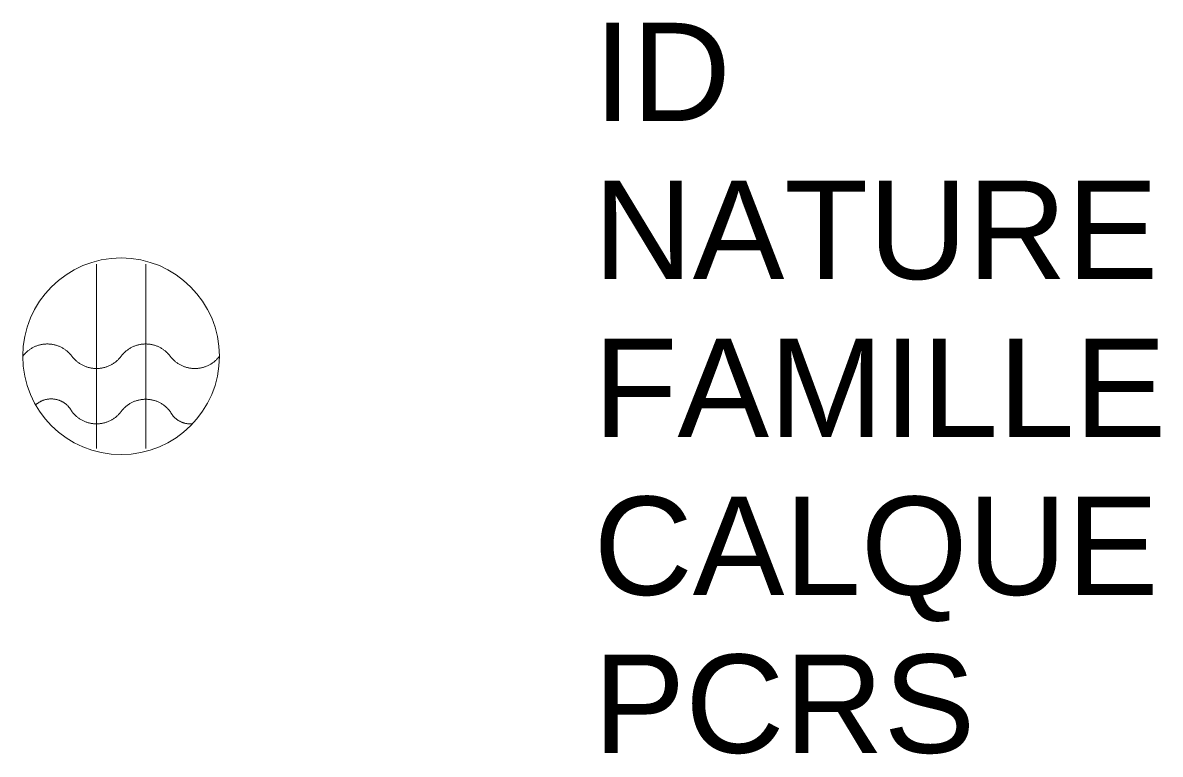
# Model space of a CAD drawing. Header units: metres. Extents: x 3142.85 to 3145.16, y 1798.06 to 1799.54.
import ezdxf

# ---------------------------------------------------------------- set-up
doc = ezdxf.new("R2010")
doc.units = ezdxf.units.M
doc.linetypes.add('Socle_Continu', pattern=[2.5, 2.5, 0])
doc.layers.add('NIVEL_SCS', color=102, linetype='Socle_Continu', lineweight=13)
doc.styles.get("Standard").update_dxf_attribs({"font": 'arial.ttf'})

msp = doc.modelspace()

# ---------------------------------------------------------------- linework, layer by layer
at = {"layer": 'NIVEL_SCS', "linetype": 'Socle_Continu'}
for p, q in [((3142.9992, 1799.0532), (3142.9992, 1798.6782)), ((3143.0992, 1798.6782), (3143.0992, 1799.0532))]:
    msp.add_line(p, q, dxfattribs=at)
for points in [[(3142.9492, 1798.8657, 0.035489), (3142.9434, 1798.8724, 0.098491), (3142.9232, 1798.8859, 0.098491), (3142.8992, 1798.8907, 0.098491), (3142.8753, 1798.8859, 0.098491), (3142.8551, 1798.8724, 0.035489), (3142.8492, 1798.8657, 0.098491)], [(3143.1492, 1798.8657, 0.035489), (3143.1434, 1798.8724, 0.098491), (3143.1232, 1798.8859, 0.098491), (3143.0992, 1798.8907, 0.098491), (3143.0753, 1798.8859, 0.098491), (3143.0551, 1798.8724, 0.035489), (3143.0492, 1798.8657, 0.098491)], [(3142.9492, 1798.8657, 0.035489), (3142.9551, 1798.859, 0.098491), (3142.9753, 1798.8455, 0.098491), (3142.9992, 1798.8407, 0.098491), (3143.0232, 1798.8455, 0.098491), (3143.0434, 1798.859, 0.035489), (3143.0492, 1798.8657, 0.098491)], [(3143.1492, 1798.8657, 0.035489), (3143.1551, 1798.859, 0.098491), (3143.1753, 1798.8455, 0.098491), (3143.1992, 1798.8407, 0.098491), (3143.2232, 1798.8455, 0.098491), (3143.2434, 1798.859, 0.035489), (3143.2492, 1798.8657, 0.098491)], [(3142.9492, 1798.7532, 0.076987), (3142.9407, 1798.765, 0.098491), (3142.9253, 1798.7753, 0.098491), (3142.9071, 1798.7789, 0.098491), (3142.8889, 1798.7753, 0.084355), (3142.8754, 1798.7668)], [(3143.1492, 1798.7532, 0.035489), (3143.1434, 1798.7599, 0.098491), (3143.1232, 1798.7735, 0.098491), (3143.0992, 1798.7782, 0.098491), (3143.0753, 1798.7735, 0.098491), (3143.0551, 1798.7599, 0.035489), (3143.0492, 1798.7532, 0.098491)], [(3142.9492, 1798.7532, 0.035489), (3142.9551, 1798.7465, 0.098491), (3142.9753, 1798.733, 0.098491), (3142.9992, 1798.7282, 0.098491), (3143.0232, 1798.733, 0.098491), (3143.0434, 1798.7465, 0.035489), (3143.0492, 1798.7532, 0.098491)], [(3143.1492, 1798.7532, 0.080923), (3143.1578, 1798.7414, 0.098491), (3143.1725, 1798.7316, 0.098491), (3143.1898, 1798.7281, 0.017575), (3143.193, 1798.7282, 0.098491)]]:
    msp.add_lwpolyline(points, format="xyb", dxfattribs=at)
msp.add_circle((3143.0492, 1798.8657), 0.2, dxfattribs=at)

# ---------------------------------------------------------------- texts
at = {"layer": 'NIVEL_SCS', "linetype": 'Socle_Continu', "flags": 9}
for tag, p, s in [('ID', (3144.0099, 1799.3441), 'OP_0961'), ('NATURE', (3144.0099, 1799.0228), 'Piézomètre'), ('FAMILLE', (3144.0099, 1798.7015), 'Nivellement'), ('CALQUE', (3144.0099, 1798.3803), 'NIVEL_SCS'), ('PCRS', (3144.0099, 1798.059), 'HabillageSymbole')]:
    msp.add_attdef(tag, p, s, height=0.2, dxfattribs=at)

doc.saveas('drawing.dxf')
